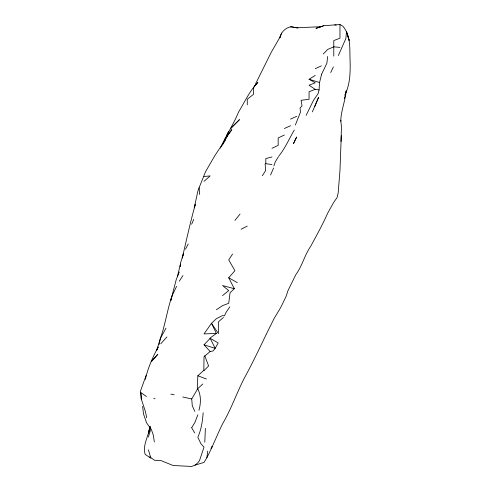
<?xml version="1.0" encoding="UTF-8"?>
<svg xmlns="http://www.w3.org/2000/svg" width="491" height="491" viewBox="0 0 491 491"><rect width="100%" height="100%" fill="white"/><g stroke="black" fill="none" stroke-linecap="round" stroke-linejoin="round"><path stroke-width="0.74" d="M247.268 104.865L247.268 99.243L253.448 94.389L253.448 88.319M262.335 175.772L265.656 170.549L265.122 163.902L265.809 163.687L265.809 158.544L271.989 156.954M333.788 56.134L333.788 40.581L339.968 38.188L339.968 24.55L323.741 25.692L315.983 28.343L320.746 26.895M341.282 135.719L339.962 170.641L338.146 193.104L337.102 197.529L333.555 202.623L327.509 213.517C322.562 224.798 316.462 235.619 310.613 246.464C304.53 255.234 302.223 265.975 295.877 274.592L288.027 290.512L286.063 296.515L280.625 307.642L274.254 318.236L266.116 334.592M321.562 74.38L319.555 82.525L319.076 89.933L318.051 93.763L313.516 100.281L306.096 115.403M205.385 428.33L204.778 442.25M341.012 141.494L341.466 126.96L340.766 120.227L340.779 121.16C340.926 110.837 345.302 101.158 346.149 90.841L344.952 96.402M229.806 306.844L226.314 311.969L224.393 315.866L222.546 315.59L216.371 318.677L211.511 323.299L216.365 333.45L209.909 338.176L218.182 342.951L215.193 348.358L213.057 350.948L210.185 351.495L204.01 356.681L203.845 370.349L197.83 375.793L197.302 387.988C201.169 394.733 201.052 402.982 198.941 410.335M149.994 427.25L149.884 431.97L148.386 437.088M227.486 135.676L225.24 140.082L214.917 155.53L205.612 171.568L199.094 187.746L199.708 194.528M203.157 412.771C202.574 421.131 201.279 429.576 197.83 437.272L200.85 443.631L204.004 447.086L199.518 460.626L197.83 462.817L195.001 465.149L191.65 466.45L173.108 465.511L160.747 460.49L154.567 460.276L149.626 456.79M327.62 56.471L326.902 63.192L321.599 74.209M180.172 266.325L180.62 262.642L183.407 253.896L182.253 257.984C186.5 240.001 190.361 221.914 195.393 204.158L194.252 207.822L197.83 191.263L199.094 187.746M180.185 266.306L180.461 264.084L177.398 276.586M195.001 465.149L204.01 462.418L206.858 457.722L207.73 451.094M148.386 449.83L150.884 458.207L145.152 454.384C142.267 444.656 149.055 435.928 149.761 426.384M145.354 379.402C147.84 368.005 152.756 357.147 158.237 346.922L156.703 350.273L160.354 338.563L159.066 344.498M170.807 300.535L176.287 279.41L179.289 272.02M149.111 430.687L150.05 426.501L148.386 433.375L148.933 431.362M170.825 300.529L171.856 296.245L176.588 286.376M210.185 351.495L204.01 344.829L210.209 338.324M344.357 98.531L344.756 97.114M171.856 296.245C167.247 310.011 165.295 324.447 160.471 338.176M273.861 165.989L275.279 161.834L278.526 156.574M197.83 414.821L194.976 422.321L191.766 427.606M279.876 37.727C280.987 32.652 284.24 28.944 289.205 27.158L292.17 26.974L298 27.999M146.171 375.296L140.53 390.891L141.064 398.33L145.379 411.433L146.705 417.804M279.76 37.764L281.619 33.063M273.585 167.996L270.572 175.023M191.65 224.24L193.736 219.385M220.428 148.116C225.805 135.78 233.532 124.61 238.522 112.071C244.751 102.036 249.496 90.958 257.855 82.463L254.854 85.821M344.848 94.959C351.053 82.74 350.31 68.415 349.923 55.078C349.936 45.135 349.653 34.235 342.908 26.219L339.968 24.55M314.645 106.762L318.579 97.353L312.356 111.88M333.371 66.929L330.725 72.539M255.633 83.746L271.173 52.427L280.441 36.371M295.367 125.027L300.461 112.151L300.062 108.051L302.02 105.915L301.106 100.305L309.066 99.262L309.066 91.756L315.247 89.35L319.076 89.933M338.36 55.538L345.879 38.47L346.48 31.682L349.187 40.379L346.37 31.356M253.448 88.177L254.676 85.716M265.987 334.874C258.843 349.745 251.717 364.703 243.781 379.144C236.374 393.929 230.917 409.629 222.503 423.942L222.478 424.009C217.059 435.161 212.542 446.761 206.858 457.722M185.469 249.238L188.225 243.978M160.747 337.728L165.989 328.172M222.405 145.164L225.24 140.082M294.312 130.011C289.23 138.671 285.277 148.006 278.974 155.899M194.835 411.427L192.288 405.762L191.729 398.944L197.83 388.571L202.771 384.005M216.365 309.766L222.546 305.629L228.726 303.303L230.052 292.716L234.324 288.72L228.726 277.753L234.907 270.694L228.726 259.892L232.556 254.062M179.289 281.202L182.959 275.561M210.989 448.344L212.192 446.534L211.302 447.731M234.673 288.248L234.324 288.72L222.546 285.535L228.726 290.598L222.546 295.582M234.907 220.428L240.056 214.051M160.747 343.804L166.928 336.961M323.323 53.992L327.607 49.487L333.788 46.823L339.968 47.388M204.004 370.631L208.601 365.961L204.759 355.742M223.43 317.438L218.544 321.752L218.421 333.585L211.511 323.299L204.01 333.905L216.365 333.45M204.01 181.351L210.185 175.913L204.01 176.49M315.247 89.35L309.066 85.262L315.247 82.752L309.066 79.266L315.247 75.387M241.087 229.229L247.268 226.099M271.989 148.307L278.17 145.373L278.17 137.953L284.35 135.037M315.247 68.685L321.427 65.855M290.525 119.129L296.705 116.306M284.344 128.513L290.525 125.739M323.741 25.692L321.427 26.686L296.705 27.797L290.531 26.606M265.809 163.687L271.989 164.565M153.763 398.526L155.033 398.723M334.721 24.894L336.212 25.133M170.837 394.113L174.164 394.813M182.738 396.998L191.729 398.944M309.066 79.266L319.555 82.525M204.01 344.829L215.193 348.358L210.191 338.403M197.83 375.793L206.416 378.972M228.726 277.753L237.319 282.644M146.441 396.55L140.935 392.591L141.58 399.355M191.65 427.735L194.718 432.896M154.315 441.955L153.388 435.357L151.338 429.398L146.637 422.96L143.525 414.023L142.623 406.37M149.571 426.789L149.884 431.97M149.761 426.544L149.804 430.288L149.786 426.728M227.358 134.172L226.4 136.308L228.726 131.502L227.358 134.172M295.502 139.223L293.409 143.759L296.705 136.989L295.502 139.223M228.131 134.614L224.608 139.72L231.844 129.624L228.131 134.614M154.567 357.927L151.412 361.486L157.807 354.306L154.567 357.927M239.393 119.712L230.359 128.765L239.393 119.712"/></g></svg>
